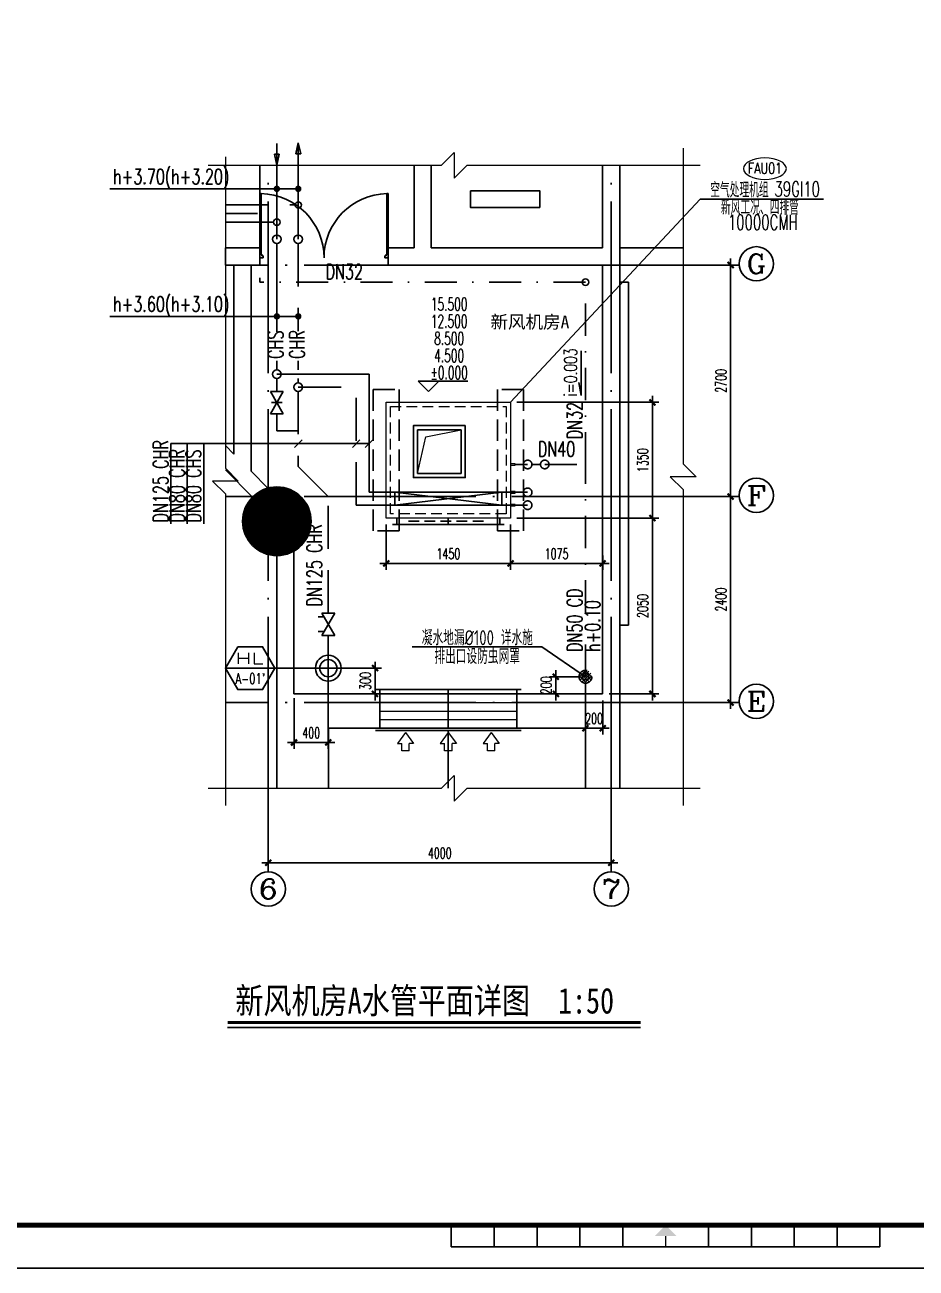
# Model space of a CAD drawing. Extents: x -345393 to -54719, y 203828 to 476815.
# Drawn here: x -205691 to -195296, y 226172 to 240667 of the extents above; entities that cross this region are included whole.
import ezdxf
from ezdxf.enums import TextEntityAlignment as Align

# ---------------------------------------------------------------- set-up
doc = ezdxf.new("R2010")
doc.units = 0
doc.header["$LTSCALE"] = 1000
doc.header["$MEASUREMENT"] = 0
for name, pattern in [('CHENG_DOTE', [1.42, 1, -0.2, 0.02, -0.2]), ('DASH', [0.35, 0.25, -0.1]), ('DASHDOT2', [0.5, 0.25, -0.125, 0, -0.125]), ('DASHED', [0.75, 0.5, -0.25]), ('DOTE', [2.42, 2, -0.2, 0.02, -0.2]), ('HIDDEN2', [0.1875, 0.125, -0.0625])]:
    doc.linetypes.add(name, pattern=pattern)
doc.layers.get('0').update_dxf_attribs({"color": 252, "linetype": 'CONTINUOUS'})
doc.layers.get('Defpoints').update_dxf_attribs({"color": 252, "linetype": 'CONTINUOUS'})
for name, color, linetype in [('A-墙线', 252, 'CONTINUOUS'), ('A-家具', 250, 'CONTINUOUS'), ('A-门', 252, 'CONTINUOUS'), ('AXIS', 252, 'CONTINUOUS'), ('AXIS_TEXT', 252, 'CONTINUOUS'), ('COLUMN', 250, 'CONTINUOUS'), ('DOTE', 250, 'DOTE'), ('PUB_HATCH', 250, 'CONTINUOUS'), ('PUB_TEXT', 252, 'CONTINUOUS'), ('STAIR', 252, 'CONTINUOUS'), ('图框', 252, 'CONTINUOUS'), ('暖通-水-水阀', 3, 'CONTINUOUS'), ('暖通-水-管道-供水', 1, 'CONTINUOUS'), ('暖通-水-管道-凝结水', 40, 'DASHDOT2'), ('暖通-水-管道-回水', 6, 'DASHED'), ('暖通-水-管道-立管', 6, 'CONTINUOUS'), ('暖通-水-管道-管径', 201, 'CONTINUOUS'), ('暖通-水-设备基础', 75, 'DASH'), ('暖通-水-说明', 3, 'CONTINUOUS'), ('暖通-风-标注', 160, 'CONTINUOUS'), ('暖通-风-法兰', 2, 'CONTINUOUS'), ('暖通-风-说明', 3, 'CONTINUOUS'), ('暖通-风-轴线', 5, 'CHENG_DOTE'), ('暖通-风-风口标注', 3, 'CONTINUOUS'), ('暖通-风-风管', 4, 'CONTINUOUS')]:
    doc.layers.add(name, color=color, linetype=linetype)
for name, color, linetype, lineweight in [('暖通-公共-说明', 50, 'CONTINUOUS', 20), ('暖通-水-设备', 3, 'CONTINUOUS', 20), ('暖通-水-设备型号', 50, 'CONTINUOUS', 20), ('暖通-风-风口', 3, 'CONTINUOUS', 20)]:
    doc.layers.add(name, color=color, linetype=linetype, lineweight=lineweight)
doc.styles.add('_TCH_AXIS', font='COMPLEX', dxfattribs={"bigfont": 'GBCBIG'})
doc.styles.add('COMPLEX', font='COMPLEX')
doc.styles.add('HT', font='simhei.ttf')
doc.styles.add('HZ-ZGBZ', font='romanc.shx', dxfattribs={"width": 0.65, "bigfont": '0hztxt.shx'})
doc.styles.add('HZTXT', font='tj-romans1.shx', dxfattribs={"width": 0.75, "bigfont": 'tj-hztxt1.shx'})
doc.styles.add('M-TEXT2', font='romanc.shx', dxfattribs={"width": 0.8, "bigfont": 'hzf.shx'})
doc.styles.add('NT1', font='tjromans.shx', dxfattribs={"width": 0.7, "bigfont": 'hztxt.shx'})
doc.styles.add('NT4', font='tssdeng.shx', dxfattribs={"width": 0.65, "bigfont": 'tssdchn.shx'})
doc.dimstyles.new('暖-标注50', dxfattribs={"dimscale": 0.5, "dimtxt": 250, "dimasz": 1, "dimexe": 150, "dimexo": 150, "dimgap": 100, "dimtad": 1, "dimdec": 0, "dimdsep": 46, "dimtxsty": 'HZ-ZGBZ', "dimblk": '_DIMX', "dimcen": 0.09, "dimclrt": 7, "dimadec": 0, "dimazin": 0, "dimtfac": 1, "dimtdec": 0, "dimtix": 1, "dimtmove": 2, "dimatfit": 3, "dimldrblk": '_DIMX', "dimfxl": 0, "dimtolj": 1, "dimtzin": 0, "dimarcsym": 0})

# ---------------------------------------------------------------- blocks, each defined once
blk = doc.blocks.new('TJAD_TK_A1')
at = {"layer": '图框'}
for p, q in [((870.88, 361.45), (870.88, 366.45)), ((880.88, 361.45), (880.88, 366.45)), ((890.88, 361.45), (890.88, 366.45)), ((900.88, 361.45), (900.88, 366.45)), ((910.88, 361.45), (910.88, 366.45)), ((930.88, 361.45), (930.88, 366.45)), ((940.88, 361.45), (940.88, 366.45)), ((950.88, 361.45), (950.88, 366.45)), ((960.88, 361.45), (960.88, 366.45)), ((970.88, 361.45), (970.88, 366.45)), ((870.88, 361.45), (970.88, 361.45)), ((500.38, 356.45), (1341.38, 356.45))]:
    blk.add_line(p, q, dxfattribs=at)
at = {"layer": '图框', "const_width": 1.2}
blk.add_lwpolyline([(1331.38, 940.45), (525.38, 940.45), (525.38, 366.45), (1331.38, 366.45)], close=True, dxfattribs=at)
at = {"layer": '图框', "const_width": 0.3}
blk.add_lwpolyline([(920.88, 363.95), (920.88, 361.45)], dxfattribs=at)
at = {"layer": '图框'}
blk.add_solid([(918.38, 363.95), (923.38, 363.95), (920.88, 366.45)], dxfattribs=at)
blk = doc.blocks.new('m1800')
at = {"layer": 'A-墙线'}
for p, q in [((-900, -100), (-900, 100)), ((900, -100), (900, 100))]:
    blk.add_line(p, q, dxfattribs=at)
at = {"layer": 'A-门'}
for p, q in [((-900, 900), (-900, 0)), ((-900, 900), (-880, 900)), ((-880, 900), (-880, 50)), ((880, 900), (880, 50)), ((900, 900), (880, 900)), ((900, 900), (900, 0)), ((-900, 50), (-870, 50)), ((-900, 0), (-850, 0)), ((-870, 50), (-870, 30)), ((-870, 30), (-850, 30)), ((-850, 30), (-850, 0)), ((850, 30), (850, 0)), ((870, 30), (850, 30)), ((900, 0), (850, 0)), ((870, 50), (870, 30)), ((900, 50), (870, 50))]:
    blk.add_line(p, q, dxfattribs=at)
for centre, start, end in [((-900, 0), 0, 88.7267), ((900, 0), 91.2733, 180)]:
    blk.add_arc(centre, 900, start, end, dxfattribs=at)
blk = doc.blocks.new('_YZH')
blk.add_circle((0, 0), 0.5)
at = {"layer": 'PUB_HATCH', "const_width": 0.5}
blk.add_lwpolyline([(-0.25, 0, 1), (0.25, 0, 1)], format="xyb", close=True, dxfattribs=at)
blk = doc.blocks.new('39GI10')
at = {"layer": '暖通-水-设备'}
for points in [[(-1425, -725), (-75, -725), (-75, 725), (-1425, 725)], [(-708, -725), (-692, -725), (-692, -780), (-708, -780)], [(-383, -725), (-367, -725), (-367, -780), (-383, -780)], [(-233, -725), (-217, -725), (-217, -780), (-233, -780)]]:
    blk.add_lwpolyline(points, close=True, dxfattribs=at)
at = {"layer": '暖通-水-设备', "color": 3, "linetype": 'HIDDEN2'}
blk.add_lwpolyline([(-1375, -675), (-125, -675), (-125, 675), (-1375, 675)], close=True, dxfattribs=at)
at = {"layer": '暖通-风-法兰', "color": 95}
for p, q in [((-225, 625), (-375, -625)), ((-375, 625), (-225, -625))]:
    blk.add_line(p, q, dxfattribs=at)
at = {"layer": '暖通-风-法兰', "ltscale": 0.5}
blk.add_line((0, 650), (0, -650), dxfattribs=at)
at = {"layer": '暖通-风-法兰', "color": 95, "linetype": 'HIDDEN2'}
blk.add_line((-37, 466), (-37, -466), dxfattribs=at)
at = {"layer": '暖通-风-法兰', "color": 95}
blk.add_lwpolyline([(-375, 625), (-225, 625), (-225, -625), (-375, -625)], close=True, dxfattribs=at)
at = {"layer": '暖通-风-法兰'}
blk.add_lwpolyline([(-1153, -198), (-546, -198), (-546, 408), (-1153, 408)], close=True, dxfattribs=at)
at = {"layer": '暖通-风-轴线', "ltscale": 0.5}
blk.add_line((-75, 0), (0, 0), dxfattribs=at)
at = {"layer": '暖通-风-风管', "ltscale": 0.5}
for p, q in [((-75, 600), (0, 600)), ((-75, -600), (0, -600))]:
    blk.add_line(p, q, dxfattribs=at)
blk.add_lwpolyline([(-1103, -148), (-596, -148), (-596, 358), (-1103, 358)], close=True, dxfattribs=at)
blk = doc.blocks.new('fg_baiy01')
for p, q in [((0.5, 0.5), (-0.5, 0.5)), ((-0.5, 0.5), (-0.5, -0.5)), ((0.5, -0.5), (0.5, 0.5)), ((-0.5, 0.25), (0.5, 0.25)), ((-0.5, 0), (0.5, 0)), ((-0.5, -0.25), (0.5, -0.25)), ((-0.5, -0.5), (0.5, -0.5))]:
    blk.add_line(p, q)
blk = doc.blocks.new('A$C3F171EE1')
at = {"color": 2}
for p, q in [((0, 213), (-94, 84)), ((0, 213), (94, 84)), ((-94, 84), (-43, 84)), ((-43, 0), (-43, 84)), ((43, 0), (-43, 0)), ((43, 0), (43, 84)), ((94, 84), (43, 84))]:
    blk.add_line(p, q, dxfattribs=at)
blk = doc.blocks.new('A$C07BB1852')
at = {"layer": '暖通-风-法兰'}
for p, q in [((-850, 475), (850, 475)), ((-850, 450), (850, 450)), ((-850, 0), (850, 0))]:
    blk.add_line(p, q, dxfattribs=at)
at = {"layer": '暖通-风-轴线'}
blk.add_line((0, 450), (0, 0), dxfattribs=at)
at = {"layer": '暖通-风-风管'}
for p, q in [((800, 450), (-800, 450)), ((-800, 450), (-800, 0)), ((800, 450), (800, 0))]:
    blk.add_line(p, q, dxfattribs=at)
at = {"layer": '暖通-风-风口', "xscale": -1, "rotation": 180}
for p in [(-500, 713), (0, 713), (500, 713)]:
    blk.add_blockref('A$C3F171EE1', p, dxfattribs=at)
at = {"layer": '暖通-风-风口', "xscale": 1600, "yscale": 400, "zscale": 1600}
blk.add_blockref('fg_baiy01', (0, 250), dxfattribs=at)
blk = doc.blocks.new('管道DN200')
at = {"layer": '暖通-水-管道-立管', "color": 10}
for p, q in [((0, 225), (0, -225)), ((-225, 0), (225, 0))]:
    blk.add_line(p, q, dxfattribs=at)
at = {"layer": '暖通-水-管道-立管', "color": 251}
blk.add_circle((0, 0), 150, dxfattribs=at)
at = {"layer": '暖通-水-管道-立管', "color": 10}
blk.add_circle((0, 0), 100, dxfattribs=at)
blk = doc.blocks.new('闸阀')
for p, q in [((260, -150), (-260, 150)), ((260, 150), (-260, -150)), ((-260, 150), (-260, -150)), ((0, -126), (0, 126)), ((260, 150), (260, -150))]:
    blk.add_line(p, q)
blk = doc.blocks.new('平衡阀')
for p, q in [((260, -150), (-260, 150)), ((260, 150), (-260, -150)), ((-260, 150), (-260, -150)), ((260, 150), (260, -150)), ((-170, -98), (-170, -233)), ((170, -98), (170, -233))]:
    blk.add_line(p, q)
blk = doc.blocks.new('MB-W-SYS-SN')
blk.add_line((-577, 0), (577, 0))
blk.add_lwpolyline([(-289, 500), (-577, 0), (-289, -500), (289, -500), (577, 0), (289, 500)], close=True)
at = {"style": 'M-TEXT2'}
for tag, width, p, p2 in [('系统类型', 1.25683, (-345, 104), (313, 104)), ('系统编号', 0.607865, (-343, -368), (345, -368))]:
    blk.add_attdef(tag, text='', height=250, dxfattribs=dict(at, width=width)).set_placement(p, p2, align=Align.FIT)
blk = doc.blocks.new('_AXISO')
blk.add_circle((0, 0), 0.5)
at = {"layer": 'AXIS_TEXT', "style": 'COMPLEX', "width": 1.041667}
blk.add_attdef('A', text='', height=0.56, dxfattribs=at).set_placement((-0.25, -0.28), (0.25, -0.28), align=Align.FIT)
blk = doc.blocks.new('_DIMX')
blk.add_line((-150, 0), (150, 0))
at = {"const_width": 50}
blk.add_lwpolyline([(-70, -70), (70, 70)], dxfattribs=at)
blk = doc.blocks.new('*D457')
at = {"layer": 'Defpoints', "color": 0}
for p in [(-202852, 231767), (-198852, 231767), (-198852, 230899)]:
    blk.add_point(p, dxfattribs=at)
at = {"layer": '暖通-风-标注', "color": 0, "lineweight": -2}
for p, q in [((-202852, 231692), (-202852, 230824)), ((-198852, 231692), (-198852, 230824)), ((-202852, 230899), (-198853, 230899))]:
    blk.add_line(p, q, dxfattribs=at)
at = {"layer": '暖通-风-标注', "color": 0, "lineweight": -2, "xscale": 0.5, "yscale": 0.5, "zscale": 0.5, "rotation": 180}
blk.add_blockref('_DIMX', (-202852, 230899), dxfattribs=at)
at = {"layer": '暖通-风-标注', "color": 0, "lineweight": -2, "xscale": 0.5, "yscale": 0.5, "zscale": 0.5}
blk.add_blockref('_DIMX', (-198852, 230899), dxfattribs=at)
at = {"layer": '暖通-风-标注', "color": 7, "insert": (-200852, 231012), "char_height": 125, "attachment_point": 5, "style": 'HZ-ZGBZ'}
blk.add_mtext('\\A1;4000', dxfattribs=at)
blk = doc.blocks.new('*D458')
at = {"layer": 'Defpoints', "color": 0}
for p in [(-198013, 237867), (-198013, 235167), (-197460, 235167)]:
    blk.add_point(p, dxfattribs=at)
at = {"layer": '暖通-风-标注', "color": 0, "lineweight": -2}
for p, q in [((-197938, 237867), (-197385, 237867)), ((-197460, 237867), (-197460, 235168)), ((-197938, 235167), (-197385, 235167))]:
    blk.add_line(p, q, dxfattribs=at)
at = {"layer": '暖通-风-标注', "color": 0, "lineweight": -2, "xscale": 0.5, "yscale": 0.5, "zscale": 0.5}
for p, rotation in [((-197460, 237867), 90), ((-197460, 235167), 270)]:
    blk.add_blockref('_DIMX', p, dxfattribs=dict(at, rotation=rotation))
at = {"layer": '暖通-风-标注', "color": 7, "insert": (-197572, 236517), "char_height": 125, "attachment_point": 5, "rotation": 90, "style": 'HZ-ZGBZ'}
blk.add_mtext('\\A1;2700', dxfattribs=at)
blk = doc.blocks.new('*D459')
at = {"layer": 'Defpoints', "color": 0}
for p in [(-198013, 235167), (-198013, 232767), (-197460, 232767)]:
    blk.add_point(p, dxfattribs=at)
at = {"layer": '暖通-风-标注', "color": 0, "lineweight": -2}
for p, q in [((-197938, 235167), (-197385, 235167)), ((-197460, 235167), (-197460, 232768)), ((-197938, 232767), (-197385, 232767))]:
    blk.add_line(p, q, dxfattribs=at)
at = {"layer": '暖通-风-标注', "color": 0, "lineweight": -2, "xscale": 0.5, "yscale": 0.5, "zscale": 0.5}
for p, rotation in [((-197460, 235167), 90), ((-197460, 232767), 270)]:
    blk.add_blockref('_DIMX', p, dxfattribs=dict(at, rotation=rotation))
at = {"layer": '暖通-风-标注', "color": 7, "insert": (-197572, 233967), "char_height": 125, "attachment_point": 5, "rotation": 90, "style": 'HZ-ZGBZ'}
blk.add_mtext('\\A1;2400', dxfattribs=at)
blk = doc.blocks.new('A$C4EA450D2')
at = {"layer": '暖通-水-水阀'}
for p, q in [((0, 0), (0, 253)), ((29, 132), (-29, 132)), ((-29, 132), (0, 0)), ((29, 132), (0, 0))]:
    blk.add_line(p, q, dxfattribs=at)
blk = doc.blocks.new('MB-EQSN-1')
blk.add_ellipse((0, 0), major_axis=(500, 0), ratio=0.5)
at = {"style": 'M-TEXT2', "width": 0.690645}
blk.add_attdef('小设备编号', text='', height=250, dxfattribs=at).set_placement((-401, -116), (396, -116), align=Align.FIT)
blk = doc.blocks.new('水流箭头')
at = {"layer": '暖通-风-说明', "linetype": 'Continuous'}
for q in [(303, 57), (1047, 0)]:
    blk.add_line((0, 0), q, dxfattribs=at)
blk = doc.blocks.new('*D429')
at = {"layer": 'Defpoints', "color": 0}
for p in [(-202152, 233166), (-202552, 232891), (-202552, 232301)]:
    blk.add_point(p, dxfattribs=at)
at = {"layer": '暖通-风-标注', "color": 0, "lineweight": -2}
for p, q in [((-202152, 233091), (-202152, 232226)), ((-202552, 232816), (-202552, 232226)), ((-202153, 232301), (-202552, 232301))]:
    blk.add_line(p, q, dxfattribs=at)
at = {"layer": '暖通-风-标注', "color": 0, "lineweight": -2, "xscale": 0.5, "yscale": 0.5, "zscale": 0.5, "rotation": 180}
blk.add_blockref('_DIMX', (-202552, 232301), dxfattribs=at)
at = {"layer": '暖通-风-标注', "color": 0, "lineweight": -2, "xscale": 0.5, "yscale": 0.5, "zscale": 0.5}
blk.add_blockref('_DIMX', (-202152, 232301), dxfattribs=at)
at = {"layer": '暖通-风-标注', "color": 7, "insert": (-202352, 232413), "char_height": 125, "attachment_point": 5, "style": 'HZ-ZGBZ'}
blk.add_mtext('\\A1;400', dxfattribs=at)
blk = doc.blocks.new('*D430')
at = {"layer": 'Defpoints', "color": 0}
for p in [(-199152, 233067), (-198952, 232867), (-198952, 232467)]:
    blk.add_point(p, dxfattribs=at)
at = {"layer": '暖通-风-标注', "color": 0, "lineweight": -2}
for p, q in [((-199152, 232992), (-199152, 232392)), ((-198952, 232792), (-198952, 232392)), ((-199153, 232467), (-199153, 232467)), ((-199152, 232467), (-198952, 232467)), ((-198952, 232467), (-198951, 232467))]:
    blk.add_line(p, q, dxfattribs=at)
at = {"layer": '暖通-风-标注', "color": 0, "lineweight": -2, "xscale": 0.5, "yscale": 0.5, "zscale": 0.5}
blk.add_blockref('_DIMX', (-199152, 232467), dxfattribs=at)
at = {"layer": '暖通-风-标注', "color": 0, "lineweight": -2, "xscale": 0.5, "yscale": 0.5, "zscale": 0.5, "rotation": 180}
blk.add_blockref('_DIMX', (-198952, 232467), dxfattribs=at)
at = {"layer": '暖通-风-标注', "color": 7, "insert": (-199052, 232580), "char_height": 125, "attachment_point": 5, "style": 'HZ-ZGBZ'}
blk.add_mtext('\\A1;200', dxfattribs=at)
blk = doc.blocks.new('*D431')
at = {"layer": 'Defpoints', "color": 0}
for p in [(-199152, 233067), (-199498, 232867), (-199152, 232867)]:
    blk.add_point(p, dxfattribs=at)
at = {"layer": '暖通-风-标注', "color": 0, "lineweight": -2}
for p, q in [((-199227, 233067), (-199573, 233067)), ((-199498, 233068), (-199498, 233068)), ((-199498, 233067), (-199498, 232867)), ((-199227, 232867), (-199573, 232867)), ((-199498, 232867), (-199498, 232866))]:
    blk.add_line(p, q, dxfattribs=at)
at = {"layer": '暖通-风-标注', "color": 0, "lineweight": -2, "xscale": 0.5, "yscale": 0.5, "zscale": 0.5}
for p, rotation in [((-199498, 233067), 270), ((-199498, 232867), 90)]:
    blk.add_blockref('_DIMX', p, dxfattribs=dict(at, rotation=rotation))
at = {"layer": '暖通-风-标注', "color": 7, "insert": (-199611, 232967), "char_height": 125, "attachment_point": 5, "rotation": 90, "style": 'HZ-ZGBZ'}
blk.add_mtext('\\A1;200', dxfattribs=at)
blk = doc.blocks.new('*D432')
at = {"layer": 'Defpoints', "color": 0}
for p in [(-201477, 234917), (-200027, 234917), (-200027, 234388)]:
    blk.add_point(p, dxfattribs=at)
at = {"layer": '暖通-风-标注', "color": 0, "lineweight": -2}
for p, q in [((-201477, 234842), (-201477, 234313)), ((-200027, 234842), (-200027, 234313)), ((-201477, 234388), (-200028, 234388))]:
    blk.add_line(p, q, dxfattribs=at)
at = {"layer": '暖通-风-标注', "color": 0, "lineweight": -2, "xscale": 0.5, "yscale": 0.5, "zscale": 0.5, "rotation": 180}
blk.add_blockref('_DIMX', (-201477, 234388), dxfattribs=at)
at = {"layer": '暖通-风-标注', "color": 0, "lineweight": -2, "xscale": 0.5, "yscale": 0.5, "zscale": 0.5}
blk.add_blockref('_DIMX', (-200027, 234388), dxfattribs=at)
at = {"layer": '暖通-风-标注', "color": 7, "insert": (-200752, 234501), "char_height": 125, "attachment_point": 5, "style": 'HZ-ZGBZ'}
blk.add_mtext('\\A1;1450', dxfattribs=at)
blk = doc.blocks.new('*D433')
at = {"layer": 'Defpoints', "color": 0}
for p in [(-200027, 234917), (-198952, 234557), (-198952, 234388)]:
    blk.add_point(p, dxfattribs=at)
at = {"layer": '暖通-风-标注', "color": 0, "lineweight": -2}
for p, q in [((-200027, 234842), (-200027, 234313)), ((-200027, 234388), (-198953, 234388)), ((-198952, 234482), (-198952, 234313))]:
    blk.add_line(p, q, dxfattribs=at)
at = {"layer": '暖通-风-标注', "color": 0, "lineweight": -2, "xscale": 0.5, "yscale": 0.5, "zscale": 0.5, "rotation": 180}
blk.add_blockref('_DIMX', (-200027, 234388), dxfattribs=at)
at = {"layer": '暖通-风-标注', "color": 0, "lineweight": -2, "xscale": 0.5, "yscale": 0.5, "zscale": 0.5}
blk.add_blockref('_DIMX', (-198952, 234388), dxfattribs=at)
at = {"layer": '暖通-风-标注', "color": 7, "insert": (-199490, 234501), "char_height": 125, "attachment_point": 5, "style": 'HZ-ZGBZ'}
blk.add_mtext('\\A1;1075', dxfattribs=at)
blk = doc.blocks.new('*D436')
at = {"layer": 'Defpoints', "color": 0}
for p in [(-200027, 236267), (-200027, 234917), (-198372, 234917)]:
    blk.add_point(p, dxfattribs=at)
at = {"layer": '暖通-风-标注', "color": 0, "lineweight": -2}
for p, q in [((-199952, 236267), (-198297, 236267)), ((-198372, 236267), (-198372, 234918)), ((-199952, 234917), (-198297, 234917))]:
    blk.add_line(p, q, dxfattribs=at)
at = {"layer": '暖通-风-标注', "color": 0, "lineweight": -2, "xscale": 0.5, "yscale": 0.5, "zscale": 0.5}
for p, rotation in [((-198372, 236267), 90), ((-198372, 234917), 270)]:
    blk.add_blockref('_DIMX', p, dxfattribs=dict(at, rotation=rotation))
at = {"layer": '暖通-风-标注', "color": 7, "insert": (-198485, 235592), "char_height": 125, "attachment_point": 5, "rotation": 90, "style": 'HZ-ZGBZ'}
blk.add_mtext('\\A1;1350', dxfattribs=at)
blk = doc.blocks.new('*D437')
at = {"layer": 'Defpoints', "color": 0}
for p in [(-200027, 234917), (-198952, 232867), (-198372, 232867)]:
    blk.add_point(p, dxfattribs=at)
at = {"layer": '暖通-风-标注', "color": 0, "lineweight": -2}
for p, q in [((-199952, 234917), (-198297, 234917)), ((-198372, 234917), (-198372, 232868)), ((-198877, 232867), (-198297, 232867))]:
    blk.add_line(p, q, dxfattribs=at)
at = {"layer": '暖通-风-标注', "color": 0, "lineweight": -2, "xscale": 0.5, "yscale": 0.5, "zscale": 0.5}
for p, rotation in [((-198372, 234917), 90), ((-198372, 232867), 270)]:
    blk.add_blockref('_DIMX', p, dxfattribs=dict(at, rotation=rotation))
at = {"layer": '暖通-风-标注', "color": 7, "insert": (-198485, 233892), "char_height": 125, "attachment_point": 5, "rotation": 90, "style": 'HZ-ZGBZ'}
blk.add_mtext('\\A1;2050', dxfattribs=at)
blk = doc.blocks.new('*D428')
at = {"layer": 'Defpoints', "color": 0}
for p in [(-202002, 233167), (-202002, 232867), (-201607, 232867)]:
    blk.add_point(p, dxfattribs=at)
at = {"layer": '暖通-风-标注', "color": 0, "lineweight": -2}
for p, q in [((-201927, 233167), (-201532, 233167)), ((-201607, 233168), (-201607, 233168)), ((-201607, 233167), (-201607, 232867)), ((-201927, 232867), (-201532, 232867)), ((-201607, 232867), (-201607, 232866))]:
    blk.add_line(p, q, dxfattribs=at)
at = {"layer": '暖通-风-标注', "color": 0, "lineweight": -2, "xscale": 0.5, "yscale": 0.5, "zscale": 0.5}
for p, rotation in [((-201607, 233167), 270), ((-201607, 232867), 90)]:
    blk.add_blockref('_DIMX', p, dxfattribs=dict(at, rotation=rotation))
at = {"layer": '暖通-风-标注', "color": 7, "insert": (-201720, 233017), "char_height": 125, "attachment_point": 5, "rotation": 90, "style": 'HZ-ZGBZ'}
blk.add_mtext('\\A1;300', dxfattribs=at)

msp = doc.modelspace()

# ---------------------------------------------------------------- hatches: boundary and pattern name
at = {"layer": '暖通-水-管道-凝结水', "ltscale": 1.5}
h = msp.add_hatch(dxfattribs=at)
h.set_pattern_fill('ANSI37', color=3, scale=250, style=0)
h.set_pattern_definition([(45, (-203880.33, 200609.764), (-22.097087, 22.097087), []), (135, (-203880.33, 200609.764), (-22.097087, -22.097087), [])])
h.paths.add_polyline_path([(-199227.36805, 233067.34251, 1), (-199077.36805, 233067.34251, 1)])

# ---------------------------------------------------------------- linework, layer by layer
at = {"layer": 'A-墙线'}
for p, q in [((-201152.36805, 238067.34556), (-201152.36805, 239029.74284)), ((-200952.36805, 238067.34556), (-200952.36805, 239029.74284)), ((-198952.36805, 239029.74284), (-198952.36805, 238067.34556)), ((-198752.36805, 239029.74284), (-198752.36805, 231767.34556)), ((-203352.36805, 238067.34556), (-202952.36805, 238067.34556)), ((-203352.36805, 237867.34556), (-203352.36805, 238067.34556)), ((-202952.36805, 237867.34556), (-202952.36805, 238067.34556)), ((-201452.36805, 238067.34556), (-201152.36805, 238067.34556)), ((-201452.36805, 237867.34556), (-201452.36805, 238067.34556)), ((-200952.36805, 238067.34556), (-198952.36805, 238067.34556)), ((-203352.36805, 237867.34556), (-203252.36805, 237867.34556)), ((-203252.36805, 235662.67744), (-203252.36805, 237867.34556)), ((-203052.36805, 237867.34556), (-202952.36805, 237867.34556)), ((-203052.36805, 235462.67744), (-203052.36805, 237867.34556)), ((-201452.36805, 237867.34556), (-198952.36805, 237867.34556)), ((-200952.36805, 237867.34556), (-200952.36805, 237867.34556)), ((-198952.36805, 237867.34556), (-198952.36805, 232867.34556)), ((-203352.36805, 235762.67744), (-203252.36805, 235662.67744)), ((-203352.36805, 235479.83473), (-203034.62682, 235162.0935)), ((-203052.36805, 235462.67744), (-202852.36805, 235262.67744)), ((-202552.36805, 232867.34556), (-202552.36805, 234532.25645)), ((-202751.16941, 231767.34556), (-202751.16941, 234478.66643)), ((-202552.36805, 232867.34556), (-198952.36805, 232867.34556)), ((-202151.16941, 232467.34556), (-199152.36805, 232467.34556)), ((-202151.16941, 231767.34556), (-202151.16941, 232467.34556)), ((-199152.36805, 232467.34556), (-199152.36805, 231767.34556))]:
    msp.add_line(p, q, dxfattribs=at)
at = {"layer": 'A-家具'}
for p, q in [((-198752.36805, 238067.34556), (-198013.42855, 238067.34556)), ((-198752.36805, 237667.34556), (-198652.36805, 237667.34556)), ((-198652.36805, 237667.34556), (-198652.36805, 233667.34556)), ((-198752.36805, 233667.34556), (-198652.36805, 233667.34556))]:
    msp.add_line(p, q, dxfattribs=at)
at = {"layer": 'AXIS'}
for p, q in [((-198013.42855, 237867.34556), (-197358.55163, 237867.34556)), ((-198013.42855, 235167.34556), (-197358.55163, 235167.34556)), ((-198013.42855, 232767.34556), (-197358.55163, 232767.34556)), ((-202852.36805, 231767.34556), (-202852.36805, 230792.71315)), ((-198852.36805, 231767.34556), (-198852.36805, 230792.71315))]:
    msp.add_line(p, q, dxfattribs=at)
at = {"layer": 'DOTE'}
for p, q in [((-198852.36805, 231767.34556), (-198852.36805, 239029.74284)), ((-202852.36805, 231767.34556), (-202852.36805, 238929.74284)), ((-198013.42855, 237867.34556), (-203352.36805, 237867.34556)), ((-198013.42855, 235167.34556), (-203352.36805, 235167.34556)), ((-198013.42855, 232767.34556), (-203352.36805, 232767.34556))]:
    msp.add_line(p, q, dxfattribs=at)
at = {"layer": 'PUB_TEXT'}
msp.add_line((-203326.16702, 228976.07417), (-198509.8184, 228976.07417), dxfattribs=at)
at = {"layer": 'PUB_TEXT', "const_width": 36}
msp.add_lwpolyline([(-203326.16702, 229036.07417), (-198509.8184, 229036.07417)], dxfattribs=at)
at = {"layer": 'STAIR'}
msp.add_lwpolyline([(-200494.61588, 238732.44322), (-199685.22287, 238732.44322), (-199685.22287, 238539.29823), (-200494.61588, 238539.29823)], close=True, dxfattribs=at)
at = {"layer": '暖通-公共-说明'}
for points in [[(-203552.36805, 239029.74284), (-200832.8983, 239029.74284), (-200682.92095, 239179.72018), (-200682.87564, 238879.76549), (-200532.8983, 239029.74284), (-197813.42855, 239029.74284)], [(-198013.42855, 239229.74284), (-198013.42855, 235548.5442), (-197863.4512, 235398.56685), (-198163.40589, 235398.52155), (-198013.42855, 235248.5442), (-198013.42855, 231567.34556)], [(-203352.36805, 239129.74284), (-203352.36805, 235498.5442), (-203202.3907, 235348.56685), (-203502.34539, 235348.52155), (-203352.36805, 235198.5442), (-203352.36805, 231567.34556)], [(-203552.36805, 231767.34556), (-200832.8983, 231767.34556), (-200682.92095, 231917.32291), (-200682.87564, 231617.36821), (-200532.8983, 231767.34556), (-197813.42855, 231767.34556)]]:
    msp.add_lwpolyline(points, dxfattribs=at)
at = {"layer": '暖通-水-管道-供水'}
for p, q in [((-202752.36805, 239029.74284), (-202752.36805, 238367.34251)), ((-203352.36805, 238367.34251), (-202789.86805, 238367.34251)), ((-202752.36805, 238367.34251), (-202752.36805, 238167.34556)), ((-202752.36805, 238117.34556), (-202752.36805, 237089.75996)), ((-202752.36805, 236750.52919), (-202752.36805, 236643.97337)), ((-202752.36805, 236593.97337), (-201677.36805, 236593.97337)), ((-201677.36805, 235217.34251), (-201677.36805, 236593.97337)), ((-202752.36805, 236543.97337), (-202752.36805, 236393.97337)), ((-202752.36805, 236134.25605), (-202752.36805, 235934.25605)), ((-202752.36805, 235934.25605), (-202502.36805, 235934.25605)), ((-199827.36805, 235217.34251), (-201677.36805, 235217.34251))]:
    msp.add_line(p, q, dxfattribs=at)
at = {"layer": '暖通-水-管道-凝结水', "ltscale": 1.5}
for p, q in [((-202952.36805, 239029.74284), (-202952.36805, 238467.34251)), ((-203352.36805, 238467.34251), (-202952.36805, 238467.34251)), ((-202952.36805, 238467.34251), (-202952.36805, 237667.34251)), ((-199152.36805, 237667.34251), (-202952.36805, 237667.34251)), ((-199152.36805, 235542.34251), (-199152.36805, 237629.84251)), ((-199971.90851, 235542.34251), (-199827.36805, 235542.34251)), ((-199777.36805, 235542.34251), (-199677.36805, 235542.34251)), ((-199627.36805, 235542.34251), (-199152.36805, 235542.34251)), ((-199152.36805, 233067.34251), (-199152.36805, 235542.34251))]:
    msp.add_line(p, q, dxfattribs=at)
at = {"layer": '暖通-水-管道-凝结水', "color": 3, "ltscale": 1.5}
for centre, radius in [((-199827.36805, 235542.34251), 50), ((-199627.36805, 235542.34251), 50), ((-199827.36805, 235217.34251), 50), ((-199827.36805, 235067.34251), 50), ((-199152.36805, 233067.34251), 75), ((-199152.36805, 233067.34251), 37.5)]:
    msp.add_circle(centre, radius, dxfattribs=at)
at = {"layer": '暖通-水-管道-回水'}
for p, q in [((-202502.36805, 239029.74284), (-202502.36805, 238567.34251)), ((-203352.36805, 238567.34251), (-202539.86805, 238567.34251)), ((-202502.36805, 238567.34251), (-202502.36805, 238167.34556)), ((-202502.36805, 238117.34556), (-202502.36805, 237094.4715)), ((-202502.36805, 236750.52919), (-202502.36805, 236643.97337)), ((-202502.36805, 236543.97337), (-202502.36805, 236493.97337)), ((-202502.36805, 236443.97337), (-201827.36805, 236443.97337)), ((-201827.36805, 235067.34251), (-201827.36805, 236443.97337)), ((-202502.36805, 236393.97337), (-202502.36805, 235517.34556)), ((-202152.36805, 235167.34556), (-202502.36805, 235517.34556)), ((-202152.36805, 233809.37775), (-202152.36805, 235167.34556)), ((-199827.36805, 235067.34251), (-201827.36805, 235067.34251)), ((-202152.36805, 233267.34556), (-202152.36805, 233549.66043))]:
    msp.add_line(p, q, dxfattribs=at)
at = {"layer": '暖通-水-管道-管径'}
for p, q in [((-202502.36805, 238755.56571), (-204701.92611, 238755.56571)), ((-202502.36805, 237268.7107), (-204701.92611, 237268.7107)), ((-203987.46487, 235785.53903), (-203987.46487, 234849.60648)), ((-201677.36805, 235785.53903), (-203987.46487, 235785.53903)), ((-203796.55578, 235785.53903), (-203796.55578, 234849.60648)), ((-203605.64669, 235785.53903), (-203605.64669, 234849.60648)), ((-202546.56222, 235741.34486), (-202458.17387, 235829.73321)), ((-201871.56222, 235741.34486), (-201783.17387, 235829.73321)), ((-201721.56222, 235741.34486), (-201633.17387, 235829.73321))]:
    msp.add_line(p, q, dxfattribs=at)
at = {"layer": '暖通-水-管道-管径', "const_width": 37.5}
for points in [[(-202771.11805, 238755.56571, 1), (-202733.61805, 238755.56571, 1)], [(-202521.11805, 238755.56571, 1), (-202483.61805, 238755.56571, 1)], [(-202771.11805, 237268.7107, 1), (-202733.61805, 237268.7107, 1)], [(-202521.11805, 237268.7107, 1), (-202483.61805, 237268.7107, 1)]]:
    msp.add_lwpolyline(points, format="xyb", close=True, dxfattribs=at)
at = {"layer": '暖通-水-管道-管径'}
for centre, radius in [((-202502.36805, 238567.34251), 37.5), ((-202752.36805, 238367.34251), 37.5), ((-202752.36805, 238167.34556), 50), ((-202502.36805, 238167.34556), 50), ((-199152.36805, 237667.34251), 37.5), ((-202752.36805, 236593.97337), 50), ((-202502.36805, 236443.97337), 50)]:
    msp.add_circle(centre, radius, dxfattribs=at)
at = {"layer": '暖通-水-设备', "ltscale": 2}
msp.add_lwpolyline([(-201110.86805, 235438.34251), (-201015.98384, 235864.91298), (-200603.86805, 235945.34251)], dxfattribs=at)
at = {"layer": '暖通-水-设备基础'}
for points in [[(-201627.36805, 236417.34251), (-201327.36805, 236417.34251), (-201327.36805, 234767.34251), (-201627.36805, 234767.34251)], [(-199877.36805, 236417.34251), (-200177.36805, 236417.34251), (-200177.36805, 234767.34251), (-199877.36805, 234767.34251)]]:
    msp.add_lwpolyline(points, close=True, dxfattribs=at)
at = {"layer": '暖通-水-说明', "linetype": 'Continuous'}
msp.add_line((-202775.02192, 233167.34556), (-202252.37219, 233167.34556), dxfattribs=at)
at = {"layer": '暖通-风-说明'}
for p, q in [((-200027.36805, 236267.34251), (-197813.42855, 238636.54373)), ((-196377.89532, 238636.54373), (-197813.42855, 238636.54373)), ((-200982.43671, 236392.51781), (-201102.43671, 236512.51781)), ((-201102.43671, 236512.51781), (-200526.07041, 236512.51781)), ((-200982.43671, 236392.51781), (-200862.43671, 236512.51781)), ((-201175.83971, 233415.44876), (-199661.81683, 233415.44876)), ((-199661.81683, 233415.44876), (-199152.36805, 233067.34251))]:
    msp.add_line(p, q, dxfattribs=at)
at = {"layer": '暖通-风-风口标注'}
msp.add_line((-200752.36805, 232442.34251), (-200752.36805, 231767.34556), dxfattribs=at)

# ---------------------------------------------------------------- block references
at = {"layer": 'A-门', "xscale": 0.8333333332557231, "yscale": 0.8333333332557231, "zscale": 0.8333333333333334}
msp.add_blockref('m1800', (-202202.36805, 237950.6789), dxfattribs=at)
at = {"layer": 'AXIS'}
ref = msp.add_blockref('_AXISO', (-197159.05223, 237881.48738), dxfattribs=dict(at, xscale=-400, yscale=400, zscale=400))
ref.add_attrib('A', 'G', dxfattribs={"layer": 'AXIS_TEXT', "height": 226.27417, "style": '_TCH_AXIS', "width": 1.166667}).set_placement((-197272.18931, 237768.35029), (-197045.91514, 237768.35029), align=Align.FIT)
ref = msp.add_blockref('_AXISO', (-197159.05223, 235181.48738), dxfattribs=dict(at, xscale=-400, yscale=400, zscale=400))
ref.add_attrib('A', 'F', dxfattribs={"layer": 'AXIS_TEXT', "height": 226.27417, "style": '_TCH_AXIS', "width": 1.3125}).set_placement((-197272.18931, 235068.35029), (-197045.91514, 235068.35029), align=Align.FIT)
ref = msp.add_blockref('_AXISO', (-197159.05223, 232781.48738), dxfattribs=dict(at, xscale=-400, yscale=400, zscale=400))
ref.add_attrib('A', 'E', dxfattribs={"layer": 'AXIS_TEXT', "height": 226.27417, "style": '_TCH_AXIS', "width": 1.3125}).set_placement((-197272.18931, 232668.35029), (-197045.91514, 232668.35029), align=Align.FIT)
ref = msp.add_blockref('_AXISO', (-202852.36805, 230592.71315), dxfattribs=dict(at, xscale=400, yscale=400, zscale=400))
ref.add_attrib('A', '6', dxfattribs={"layer": 'AXIS_TEXT', "height": 226.27417, "style": '_TCH_AXIS', "width": 1.5}).set_placement((-202965.50513, 230479.57606), (-202739.23096, 230479.57606), align=Align.FIT)
ref = msp.add_blockref('_AXISO', (-198852.36805, 230592.71315), dxfattribs=dict(at, xscale=400, yscale=400, zscale=400))
ref.add_attrib('A', '7', dxfattribs={"layer": 'AXIS_TEXT', "height": 226.27417, "style": '_TCH_AXIS', "width": 1.5}).set_placement((-198965.50513, 230479.57606), (-198739.23096, 230479.57606), align=Align.FIT)
at = {"layer": 'COLUMN', "xscale": 800, "yscale": 800, "zscale": 800}
msp.add_blockref('_YZH', (-202752.14797, 234879.83473), dxfattribs=at)
at = {"layer": '图框', "xscale": 50, "yscale": 50, "zscale": 50}
msp.add_blockref('TJAD_TK_A1', (-244261.63982, 208349.90246), dxfattribs=at)
at = {"layer": '暖通-水-水阀'}
msp.add_blockref('A$C4EA450D2', (-202752.36805, 239029.74284), dxfattribs=at)
at = {"layer": '暖通-水-水阀', "xscale": -1, "rotation": 180}
msp.add_blockref('A$C4EA450D2', (-202502.36805, 239293.91825), dxfattribs=at)
at = {"layer": '暖通-水-水阀', "xscale": -0.5, "yscale": 0.5, "zscale": 0.4999999999987874}
for name, p, rotation in [('闸阀', (-202752.36805, 236264.11471), 90), ('平衡阀', (-202152.36805, 233679.51909), 270)]:
    msp.add_blockref(name, p, dxfattribs=dict(at, rotation=rotation))
at = {"layer": '暖通-水-管道-立管', "rotation": 180}
msp.add_blockref('管道DN200', (-202152.36805, 233167.34556), dxfattribs=at)
at = {"layer": '暖通-水-设备', "ltscale": 2, "xscale": -1, "rotation": 90}
msp.add_blockref('39GI10', (-200752.36805, 234842.34251), dxfattribs=at)
at = {"layer": '暖通-水-设备型号', "color": 95}
ref = msp.add_blockref('MB-EQSN-1', (-197059.82928, 238991.12067), dxfattribs=dict(at, xscale=-0.5, yscale=0.5, zscale=0.5))
ref.add_attrib('小设备编号', 'FAU01', dxfattribs={"height": 125, "style": 'M-TEXT2', "width": 0.697839}).set_placement((-197257.92796, 238932.99273, 8.015), (-196859.1629, 238932.99273, 8.015), align=Align.FIT)
at = {"layer": '暖通-水-说明', "linetype": 'Continuous'}
ref = msp.add_blockref('MB-W-SYS-SN', (-203063.69706, 233167.34556), dxfattribs=dict(at, xscale=0.5, yscale=0.5, zscale=0.004999999999999999))
ref.add_attrib('系统编号', "A-01'", dxfattribs={"height": 125, "style": 'M-TEXT2', "width": 0.648845}).set_placement((-203235.1535, 232983.38634), (-202891.42029, 232983.38634), align=Align.FIT)
ref.add_attrib('系统类型', 'HL', dxfattribs={"height": 125, "style": 'M-TEXT2', "width": 1.348793}).set_placement((-203236.39647, 233219.40595), (-202907.22678, 233219.40595), align=Align.FIT)
at = {"layer": '暖通-风-说明', "linetype": 'Continuous', "xscale": 0.5, "yscale": 0.5, "zscale": 0.5, "rotation": 90}
msp.add_blockref('水流箭头', (-199202.36805, 236344.40744), dxfattribs=at)
at = {"layer": '暖通-风-风口', "xscale": -1, "rotation": 180}
msp.add_blockref('A$C07BB1852', (-200752.36805, 232917.34251), dxfattribs=at)

# ---------------------------------------------------------------- texts
at = {"layer": 'PUB_TEXT', "style": 'HT', "width": 0.8}
msp.add_text('新风机房A水管平面详图  1:50', height=300, dxfattribs=at).set_placement((-203235.75799, 229140.88607))
at = {"layer": '暖通-水-管道-管径', "style": 'NT1', "width": 0.7}
for s, p in [('h+3.70(h+3.20)', (-204661.95022, 238811.45038)), ('DN32', (-202183.19874, 237702.27947)), ('h+3.60(h+3.10)', (-204661.95022, 237324.59537)), ('DN40', (-199707.78296, 235634.29706))]:
    msp.add_text(s, height=175, dxfattribs=at).set_placement(p)
for s, p in [('CHS ', (-202679.08461, 236771.73577)), ('CHR', (-202429.08461, 236771.73577)), ('DN32', (-199191.5665, 235835.71521)), ('DN125 CHR', (-204019.28305, 234865.51557)), ('DN80 CHR', (-203828.37396, 234865.51557)), ('DN80 CHS', (-203637.46487, 234865.51557)), ('DN125 CHR', (-202226.72299, 233885.66175)), ('DN50 CD', (-199191.5665, 233356.02819)), ('h+0.10', (-198982.95853, 233356.02819))]:
    msp.add_text(s, height=175, rotation=90, dxfattribs=at).set_placement(p)
at = {"layer": '暖通-风-说明', "style": 'NT1', "width": 0.65}
for s, p in [('空气处理机组', (-197698.53984, 238655.30103)), ('39GI10', (-196949.19568, 238665.20103)), ('新风工况、四排管', (-197573.00177, 238452.1373)), ('10000CMH', (-197492.41461, 238279.05821))]:
    msp.add_text(s, height=175, dxfattribs=at).set_placement(p)
at = {"layer": '暖通-风-说明', "style": 'HZ-ZGBZ', "width": 0.6}
for s, p in [('15.500', (-200742.52822, 237411.28889)), ('12.500', (-200742.52822, 237211.28889)), ('8.500', (-200742.52822, 237011.28889)), ('4.500', (-200742.52822, 236811.28889)), ('%%P0.000', (-200742.52822, 236611.28889))]:
    msp.add_text(s, height=150, dxfattribs=at).set_placement(p, align=Align.MIDDLE)
at = {"layer": '暖通-风-说明', "style": 'HT'}
msp.add_text('新风机房A', height=150, dxfattribs=at).set_placement((-200261.07252, 237128.70698))
at = {"layer": '暖通-风-说明', "style": 'HZTXT', "width": 0.7}
msp.add_text('i=0.003', height=150, rotation=90, dxfattribs=at).set_placement((-199251.92784, 236615.79886), align=Align.CENTER)
at = {"layer": '暖通-风-说明', "style": 'NT4', "width": 0.75}
for s, p in [('凝水地漏%%C100 详水施', (-200413.90655, 233434.61612)), ('排出口设防虫网罩', (-200415.78597, 233216.24617))]:
    msp.add_text(s, height=175, dxfattribs=at).set_placement(p, align=Align.CENTER)

# ---------------------------------------------------------------- dimensions: what is measured, and where the dimension line sits
at = {"layer": '暖通-风-标注'}
for base, p1, p2, picture, middle in [((-197459.69989, 235167.34556), (-198013.42855, 237867.34556), (-198013.42855, 235167.34556), '*D458', (-197572.19989, 236517.34556)), ((-198372.49539, 234917.34251), (-200027.36805, 236267.34251), (-200027.36805, 234917.34251), '*D436', (-198484.99539, 235592.34251)), ((-197459.69989, 232767.34556), (-198013.42855, 235167.34556), (-198013.42855, 232767.34556), '*D459', (-197572.19989, 233967.34556)), ((-198372.49539, 232867.34556), (-200027.36805, 234917.34251), (-198952.36805, 232867.34556), '*D437', (-198484.99539, 233892.34404)), ((-201607.09843, 232867.34556), (-202002.36805, 233167.34556), (-202002.36805, 232867.34556), '*D428', (-201719.59843, 233017.34556)), ((-199498.37751, 232867.34556), (-199152.36805, 233067.34251), (-199152.36805, 232867.34556), '*D431', (-199610.87751, 232967.34404))]:
    dim = msp.add_linear_dim(base=base, p1=p1, p2=p2, angle=90, dimstyle='暖-标注50', dxfattribs=at)
    dim.commit()
    dim.dimension.update_dxf_attribs({"geometry": picture, "text_midpoint": middle})
for base, p1, p2, picture, middle in [((-200027.36805, 234388.14247), (-201477.36805, 234917.34251), (-200027.36805, 234917.34251), '*D432', (-200752.36805, 234500.64247)), ((-198952.36805, 234388.14247), (-200027.36805, 234917.34251), (-198952.36805, 234557.04461), '*D433', (-199489.86805, 234500.64247)), ((-202552.36805, 232300.92971), (-202152.36805, 233166.42569), (-202552.36805, 232891.34556), '*D429', (-202352.36805, 232413.42971)), ((-198952.36805, 232467.34556), (-199152.36805, 233067.34251), (-198952.36805, 232867.34556), '*D430', (-199052.36805, 232579.84556)), ((-198852.36805, 230899.07153), (-202852.36805, 231767.34556), (-198852.36805, 231767.34556), '*D457', (-200852.36805, 231011.57153))]:
    dim = msp.add_linear_dim(base=base, p1=p1, p2=p2, dimstyle='暖-标注50', dxfattribs=at)
    dim.commit()
    dim.dimension.update_dxf_attribs({"geometry": picture, "text_midpoint": middle})

doc.saveas('drawing.dxf')
